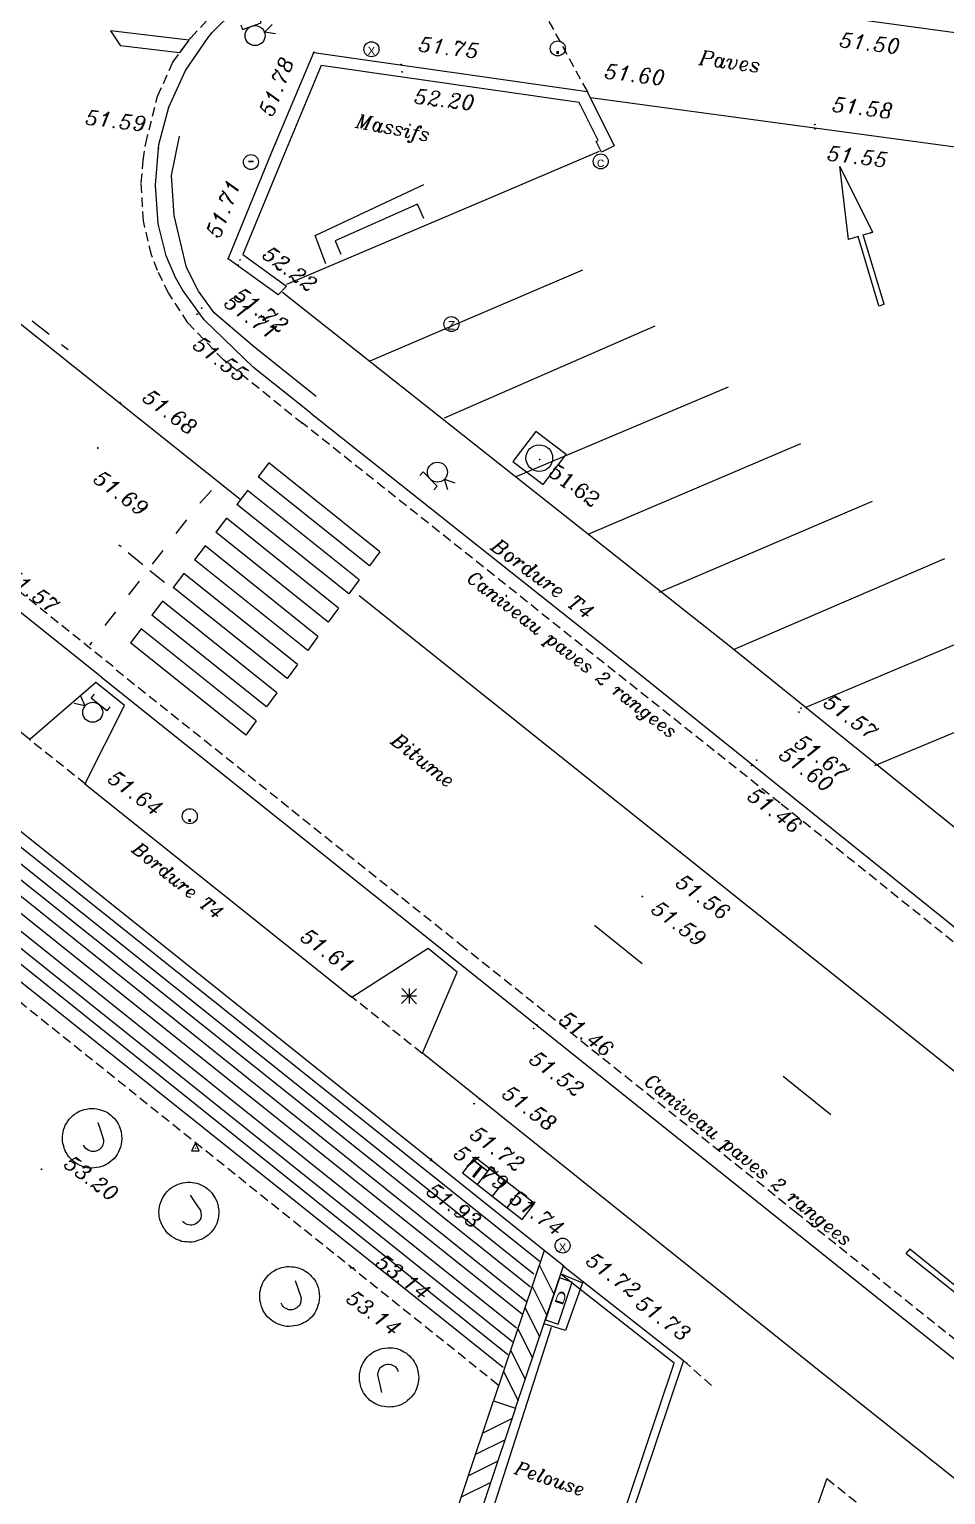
# Model space of a CAD drawing. Extents: x 661856 to 662117, y 6866905 to 6867165.
# Drawn here: x 662012.45 to 662036.92, y 6867055.48 to 6867094.59 of the extents above; entities that cross this region are included whole.
import ezdxf
from ezdxf.enums import TextEntityAlignment as Align

# ---------------------------------------------------------------- set-up
doc = ezdxf.new("R2010")
doc.units = 0
for name, pattern in [('CONTINU', [0]), ('DISCONTIN', [0.75, 0.5, -0.25]), ('HIDDEN', [0.375, 0.25, -0.125]), ('USTATION2', [1, 0.75, -0.25])]:
    doc.linetypes.add(name, pattern=pattern)
doc.layers.get('0').update_dxf_attribs({"linetype": 'CONTINUOUS'})
for name, color, linetype in [('ARBRES', 3, 'CONTINU'), ('BORDURE', 7, 'CONTINU'), ('CANEVAS_GEODES', 5, 'CONTINU'), ('CANIVEAU', 7, 'CONTINU'), ('CLOTURE', 7, 'CONTINU'), ('COTE_ALTI', 8, 'CONTINU'), ('ECLAIRAGE_PUBL', 3, 'CONTINU'), ('ESCALIER', 7, 'CONTINU'), ('FLECHAGE', 6, 'CONTINU'), ('LIGNE_DIVERS', 7, 'CONTINU'), ('MARQ-SOL', 6, 'CONTINU'), ('MOB-URB', 6, 'CONTINU'), ('MOB-URB_GLISSI', 6, 'CONTINU'), ('MUR', 7, 'CONTINU'), ('NOM_DE_VOIE', 7, 'CONTINU'), ('OBJET_ASSAINIS', 5, 'CONTINU'), ('OBJET_EAU', 4, 'CONTINU'), ('OBJET_GAZ', 2, 'CONTINU'), ('OBJET_SIGN_TRI', 6, 'CONTINU'), ('OBJET_TELECOM', 4, 'CONTINU'), ('PASSAGE_PIETON', 6, 'CONTINU'), ('SIGNAL-VERTICA', 6, 'CONTINU')]:
    doc.layers.add(name, color=color, linetype=linetype)
doc.styles.add('COMPLEX', font='COMPLEX')
doc.styles.add('ITALIC', font='italic.shx', dxfattribs={"height": 0.6})
doc.styles.get("Standard").update_dxf_attribs({"font": 'ARIALUNI.ttf', "height": 2})

# ---------------------------------------------------------------- blocks, each defined once
blk = doc.blocks.new('*X191')
at = {"layer": 'MUR', "color": 7, "linetype": 'CONTINU'}
for p, q in [((610664.676, 133567.084), (610665.072, 133566.302)), ((610664.489, 133566.513), (610664.886, 133565.731)), ((610664.303, 133565.943), (610664.7, 133565.161)), ((610664.116, 133565.373), (610664.513, 133564.591)), ((610663.93, 133564.802), (610664.327, 133564.02)), ((610663.744, 133564.232), (610664.14, 133563.45))]:
    blk.add_line(p, q, dxfattribs=at)
blk = doc.blocks.new('*X192')
at = {"layer": 'MUR', "color": 7, "linetype": 'CONTINU'}
for p, q in [((610663.988, 133562.976), (610663.204, 133562.577)), ((610663.803, 133562.406), (610663.018, 133562.007)), ((610663.617, 133561.835), (610662.832, 133561.436)), ((610663.431, 133561.265), (610662.646, 133560.866)), ((610663.245, 133560.694), (610662.461, 133560.295)), ((610663.059, 133560.124), (610662.275, 133559.725)), ((610662.873, 133559.553), (610662.089, 133559.154)), ((610662.688, 133558.983), (610661.903, 133558.584)), ((610662.502, 133558.412), (610661.717, 133558.013)), ((610662.316, 133557.842), (610661.531, 133557.443)), ((610662.13, 133557.271), (610661.346, 133556.872)), ((610661.944, 133556.701), (610661.16, 133556.302)), ((610661.758, 133556.13), (610660.974, 133555.731)), ((610661.573, 133555.56), (610660.788, 133555.161)), ((610661.387, 133554.989), (610660.602, 133554.588)), ((610661.202, 133554.42), (610660.42, 133554.017)), ((610661.019, 133553.849), (610660.237, 133553.445)), ((610660.837, 133553.277), (610660.055, 133552.873)), ((610660.655, 133552.705), (610659.873, 133552.302)), ((610660.472, 133552.134), (610659.69, 133551.73)), ((610660.29, 133551.562), (610659.508, 133551.158)), ((610660.108, 133550.991), (610659.326, 133550.587)), ((610659.925, 133550.419), (610659.143, 133550.015)), ((610659.743, 133549.847), (610658.961, 133549.444)), ((610659.561, 133549.276), (610658.779, 133548.872))]:
    blk.add_line(p, q, dxfattribs=at)
blk = doc.blocks.new('P20100')
for p, q in [((0, 0.994), (0, 0)), ((0.999, 0.994), (0, 0.994)), ((0.999, 0), (0.999, 0.994)), ((0, 0), (0.999, 0))]:
    blk.add_line(p, q)
blk.add_circle((0.496, 0.492), 0.35)
blk = doc.blocks.new('P30200')
at = {"color": 0}
blk.add_circle((0, 0), 0.05, dxfattribs=at)
blk.add_attdef('COTE30200', (0.3, -0.15), '', height=0.3)
blk = doc.blocks.new('P25100')
at = {"linetype": 'CONTINUOUS'}
for p, q in [((0.000151, 0.017909), (0.000151, -0.000871)), ((0.000151, 0.017909), (0.500962, 0.017909)), ((0.500962, 0.017909), (0.500962, 0.086771)), ((0.500962, 0.086771), (1.001772, -0.000871)), ((0.000151, -0.019652), (0.000151, -0.000871)), ((0.000151, -0.019652), (0.500962, -0.019652)), ((0.500962, -0.088513), (1.001772, -0.000871)), ((0.500962, -0.019652), (0.500962, -0.088513)), ((0.500962, -0.088513), (0.500962, -0.069733))]:
    blk.add_line(p, q, dxfattribs=at)
blk = doc.blocks.new('P24400', base_point=(1, 1))
blk.add_circle((1, 1), 1)
blk.add_text('.', height=2.58).set_placement((0.5, 0.25), (1.5, 0.25), align=Align.ALIGNED)
blk = doc.blocks.new('P30100')
at = {"color": 0}
blk.add_circle((0, 0), 0.05, dxfattribs=at)
blk.add_attdef('COTE30100', (0.3, 0.3), '', height=0.3)
blk = doc.blocks.new('P30300')
at = {"color": 0}
blk.add_circle((0, 0), 0.05, dxfattribs=at)
blk.add_attdef('COTE30300', (0.3, -0.6), '', height=0.3)
blk = doc.blocks.new('P30400')
at = {"color": 0}
blk.add_circle((0, 0), 0.05, dxfattribs=at)
blk.add_attdef('COTE30400', text='', height=0.3).set_placement((-0.3, 0.3), align=Align.RIGHT)
blk = doc.blocks.new('P23000')
at = {"color": 3}
for p, q in [((-1, 1), (1, -1)), ((1, 1), (-1, -1)), ((1, 0), (-1, 0)), ((0, 1), (0, -1))]:
    blk.add_line(p, q, dxfattribs=at)
blk = doc.blocks.new('P23800')
for p, q in [((0, 0.497), (0, 0)), ((0.999, 0.497), (0, 0.497)), ((0.999, 0), (0.999, 0.497)), ((0, 0), (0.999, 0))]:
    blk.add_line(p, q)
blk = doc.blocks.new('P23700')
blk.add_blockref('P23800', (0, 0))
blk.add_text('D', height=0.325).set_placement((0.419, 0.058))
blk = doc.blocks.new('P21900', base_point=(1, 1))
blk.add_circle((1, 1), 1)
blk.add_text('C', height=0.991).set_placement((0.5, 0.25), (1.5, 0.25), align=Align.ALIGNED)
blk = doc.blocks.new('SU321')
at = {"color": 0, "linetype": 'CONTINUOUS'}
for points in [[(0, 0.001), (0.002, 0.037), (0.004, 0.07), (0.011, 0.109), (0.023, 0.15), (0.035, 0.188), (0.051, 0.22), (0.068, 0.25), (0.088, 0.285), (0.115, 0.318), (0.138, 0.347), (0.167, 0.372), (0.202, 0.399), (0.236, 0.422), (0.278, 0.446), (0.312, 0.463), (0.348, 0.474), (0.391, 0.486), (0.436, 0.497), (0.481, 0.498), (0.526, 0.497), (0.567, 0.492), (0.612, 0.486), (0.654, 0.472), (0.69, 0.458), (0.729, 0.443), (0.768, 0.419), (0.802, 0.395), (0.828, 0.374), (0.856, 0.35), (0.881, 0.323), (0.903, 0.296), (0.923, 0.263), (0.943, 0.23), (0.958, 0.196), (0.976, 0.155), (0.987, 0.12), (0.993, 0.087), (0.998, 0.049), (0.998, 0.015), (0.999, -0.017), (0.997, -0.06), (0.987, -0.116), (0.972, -0.169), (0.954, -0.214), (0.931, -0.26), (0.903, -0.302), (0.879, -0.331), (0.841, -0.372), (0.812, -0.398), (0.779, -0.426), (0.738, -0.449), (0.696, -0.468), (0.661, -0.482), (0.62, -0.495), (0.582, -0.497), (0.549, -0.506), (0.504, -0.508), (0.461, -0.506), (0.412, -0.498), (0.374, -0.49), (0.327, -0.478), (0.293, -0.466), (0.263, -0.451), (0.237, -0.433), (0.211, -0.416), (0.186, -0.396), (0.16, -0.375), (0.123, -0.342), (0.103, -0.313), (0.083, -0.285), (0.064, -0.254), (0.045, -0.219), (0.027, -0.176), (0.015, -0.136), (0.004, -0.094), (0.001, -0.059), (0, -0.026), (-0.002, -0.001)], [(0.676, 0.218), (0.675, 0.083), (0.674, -0.09), (0.659, -0.127), (0.636, -0.167), (0.609, -0.199), (0.578, -0.213), (0.554, -0.226), (0.504, -0.232), (0.473, -0.231), (0.445, -0.225), (0.418, -0.212), (0.394, -0.196), (0.379, -0.18), (0.358, -0.16), (0.343, -0.133), (0.333, -0.101), (0.327, -0.068)]]:
    blk.add_lwpolyline(points, dxfattribs=at)
blk = doc.blocks.new('P21100', base_point=(1, 1))
blk.add_circle((1, 1), 1)
blk.add_text('-', height=2.15).set_placement((0.5, 0.25), (1.5, 0.25), align=Align.ALIGNED)
blk = doc.blocks.new('P21300', base_point=(1, 1))
blk.add_circle((1, 1), 1)
blk.add_text('X', height=1.07).set_placement((0.5, 0.25), (1.5, 0.25), align=Align.ALIGNED)
blk = doc.blocks.new('P22700', base_point=(1, 1))
blk.add_circle((1, 1), 1)
blk.add_text('Z', height=1.17).set_placement((0.5, 0.25), (1.5, 0.25), align=Align.ALIGNED)
blk = doc.blocks.new('P27600')
for points in [[(0, 0), (1, 0), (1, 0.4), (0, 0.4), (0, 0)], [(0.25, 0), (0.25, 0.4), (0.5, 0.4), (0.5, 0), (0.75, 0), (0.75, 0.4)]]:
    blk.add_lwpolyline(points)
blk.add_text('T', height=0.288964).set_placement((0.023187, 0.061513))
blk = doc.blocks.new('SU202')
at = {"color": 0, "linetype": 'CONTINUOUS'}
for points in [[(0.533, -0.133), (0.267, 0), (0.533, 0.133)], [(-0.267, -0.4), (-0.267, -0.267), (0.267, -0.267), (0.267, -0.4)]]:
    blk.add_lwpolyline(points, dxfattribs=at)
at = {"color": 0, "linetype": 'CONTINU'}
blk.add_circle((0, 0), 0.267, dxfattribs=at)
blk = doc.blocks.new('SU204')
at = {"color": 0, "linetype": 'CONTINUOUS'}
for points in [[(-0.267, 0.4), (-0.267, 0.267), (0.267, 0.267), (0.267, 0.4)], [(0.533, -0.133), (0.267, 0), (0.533, 0.133)]]:
    blk.add_lwpolyline(points, dxfattribs=at)
at = {"color": 0, "linetype": 'CONTINU'}
blk.add_circle((0, 0), 0.267, dxfattribs=at)
blk = doc.blocks.new('P26700')
blk.add_lwpolyline([(0, 0.65972), (-0.5, -0.34028), (0.5, -0.34028)], close=True)
blk.add_circle((0, 0), 0.01658)

msp = doc.modelspace()

# ---------------------------------------------------------------- linework, layer by layer
at = {"layer": 'BORDURE', "color": 7, "linetype": 'CONTINUOUS'}
for points in [[(661944.747, 6867123.777), (661952.165, 6867121.466), (661956.032, 6867120.263), (661957.015, 6867119.935), (661957.797, 6867119.532), (661957.919, 6867119.458), (661964.315, 6867115.543), (661968.619, 6867112.891), (661972.047, 6867110.707), (661974.119, 6867109.295), (661975.366, 6867108.395), (661976.588, 6867107.474), (661979.398, 6867105.27), (661990.01, 6867096.775), (662000.113, 6867088.709), (662007.273, 6867082.978), (662014.38, 6867077.305)], [(661956.687, 6867117.149), (661961.391, 6867114.36), (661961.799, 6867114.116), (661967.022, 6867110.971), (661970.678, 6867108.655), (661972.958, 6867107.09), (661973.352, 6867106.805), (661976.196, 6867104.624), (661977.771, 6867103.381), (661979.21, 6867102.093), (661981.603, 6867100.314), (661989.862, 6867096.595), (661993.012, 6867094.094), (661993.504, 6867090.832), (661997.514, 6867087.604), (662002.079, 6867083.946), (662004.075, 6867085.263), (662004.851, 6867084.644), (662003.998, 6867082.412), (662008.559, 6867078.753), (662012.467, 6867075.647), (662014.215, 6867077.159)], [(662019.97, 6867084.34), (662018.434, 6867085.561), (662017.122, 6867086.83), (662016.544, 6867087.635), (662016.357, 6867087.967), (662016.109, 6867088.543), (662015.894, 6867089.397), (662015.817, 6867090.427), (662015.897, 6867091.409), (662015.914, 6867091.51), (662016.177, 6867092.508), (662016.625, 6867093.486), (662017.226, 6867094.369), (662017.336, 6867094.499), (662017.94, 6867095.097), (662018.79, 6867095.707), (662019.701, 6867096.14), (662019.937, 6867096.22), (662020.679, 6867096.408), (662021.796, 6867096.533), (662022.821, 6867096.468), (662022.85, 6867096.464), (662023.628, 6867096.337)], [(662023.597, 6867096.363), (662034.685, 6867094.835), (662045.656, 6867093.341), (662057.851, 6867091.666), (662068.37, 6867090.197), (662075.257, 6867089.242), (662077.041, 6867088.819), (662077.448, 6867088.678), (662078.22, 6867088.361), (662079.347, 6867087.733), (662079.673, 6867087.495), (662080.166, 6867087.076), (662081.009, 6867086.171), (662081.71, 6867085.155), (662081.775, 6867085.044), (662082.16, 6867084.197), (662082.408, 6867083.257), (662082.428, 6867083.138), (662082.496, 6867082.236), (662082.402, 6867081.408)], [(662027.437, 6867092.762), (662038.812, 6867091.229), (662048.368, 6867089.948), (662059.353, 6867088.422), (662068.804, 6867087.116), (662075.393, 6867086.209), (662079.203, 6867082.172)], [(662022.985, 6867089.535), (662022.812, 6867089.915), (662020.619, 6867088.938), (662020.768, 6867088.586)], [(662079.232, 6867082.148), (662076.575, 6867073.666), (662073.056, 6867062.515), (662070.561, 6867054.585), (662063.948, 6867051.846), (662055.031, 6867058.946), (662044.68, 6867067.224), (662031.135, 6867078.135), (662019.207, 6867087.56)], [(662019.97, 6867084.34), (662028.748, 6867077.381), (662037.485, 6867070.361), (662047.931, 6867062.004), (662062.717, 6867050.182), (662063.936, 6867049.435), (662064.842, 6867049.084), (662064.865, 6867049.077), (662065.986, 6867048.829), (662067.108, 6867048.762), (662067.944, 6867048.819), (662068.272, 6867048.869), (662069.316, 6867049.143), (662070.303, 6867049.582), (662070.542, 6867049.719), (662071.226, 6867050.184), (662072.098, 6867050.96), (662072.767, 6867051.793), (662072.781, 6867051.815), (662073.315, 6867052.765), (662073.805, 6867053.998), (662073.852, 6867054.145), (662078.896, 6867070.166), (662082.407, 6867081.441)], [(662014.378, 6867077.3), (662023.995, 6867069.615), (662035.535, 6867060.395), (662042.186, 6867055.096), (662051.67, 6867047.504), (662060.773, 6867040.264), (662063.275, 6867038.262), (662064.554, 6867037.011), (662065.116, 6867036.28), (662065.245, 6867036.092), (662065.892, 6867034.937), (662066.179, 6867034.07), (662066.243, 6867033.678), (662066.279, 6867033.215), (662066.252, 6867031.957), (662066.043, 6867030.566), (662065.649, 6867029.072), (662063.446, 6867022.061), (662059.294, 6867008.866)], [(662060.771, 6867040.262), (662056.123, 6867040.756), (662050.766, 6867045.039), (662051.553, 6867047.322), (662050.787, 6867047.944), (662048.625, 6867046.749), (662041.956, 6867052.083), (662042.818, 6867054.293), (662042.021, 6867054.948), (662040.045, 6867053.617), (662033.182, 6867059.075), (662022.945, 6867067.263), (662023.872, 6867069.428), (662023.098, 6867070.063), (662021.062, 6867068.75), (662013.937, 6867074.442), (662014.993, 6867076.542), (662014.221, 6867077.164)], [(662026.666, 6867061.373), (662027.218, 6867061.135), (662026.763, 6867059.863), (662026.194, 6867060.045)], [(662026.383, 6867059.943), (662024.466, 6867053.994)]]:
    msp.add_lwpolyline(points, dxfattribs=at)
at = {"layer": 'BORDURE', "color": 7, "linetype": 'HIDDEN'}
for points in [[(662013.953, 6867074.446), (662012.456, 6867075.632)], [(662022.941, 6867067.258), (662021.046, 6867068.779)]]:
    msp.add_lwpolyline(points, dxfattribs=at)
at = {"layer": 'CANIVEAU', "color": 7, "linetype": 'HIDDEN'}
for points in [[(662014.689, 6867077.579), (662005.109, 6867085.252), (661993.351, 6867094.636), (661983.506, 6867102.52), (661978.865, 6867106.221), (661974.803, 6867109.334), (661974.025, 6867109.89), (661971.74, 6867111.443), (661970.392, 6867112.29), (661964.277, 6867116.006), (661958.963, 6867119.253), (661957.416, 6867120.107), (661956.88, 6867120.323), (661955.815, 6867120.675), (661955.711, 6867120.707), (661946.123, 6867123.709)], [(662019.755, 6867084.056), (662017.633, 6867085.767), (662016.683, 6867086.755), (662016.175, 6867087.536), (662015.87, 6867088.15), (662015.712, 6867088.567), (662015.499, 6867089.471), (662015.441, 6867090.49), (662015.489, 6867091.084), (662015.559, 6867091.54), (662015.876, 6867092.801), (662016.288, 6867093.709), (662016.765, 6867094.359), (662017.573, 6867095.233)], [(662061.31, 6867051.31), (662061.113, 6867051.025), (662047.945, 6867061.569), (662032.499, 6867073.936), (662019.735, 6867084.083)], [(662014.774, 6867077.496), (662023.955, 6867070.174), (662032.908, 6867063.033), (662044.079, 6867054.104), (662062.106, 6867039.715), (662061.869, 6867039.367)]]:
    msp.add_lwpolyline(points, dxfattribs=at)
at = {"layer": 'CLOTURE', "color": 7, "linetype": 'CONTINU'}
for points in [[(662027.666, 6867091.323), (662025.124, 6867090.24), (662019.319, 6867087.773)], [(662020.369, 6867088.331), (662020.087, 6867089.081), (662022.984, 6867090.445)]]:
    msp.add_lwpolyline(points, dxfattribs=at)
at = {"layer": 'ESCALIER', "color": 7, "linetype": 'CONTINUOUS'}
for points in [[(662000.02, 6867082.917), (662010.593, 6867074.488), (662026.195, 6867062.006)], [(661999.939, 6867082.597), (662009.588, 6867074.866), (662026.093, 6867061.711)], [(662025.921, 6867061.373), (662011.462, 6867072.91), (661999.847, 6867082.249)], [(661999.715, 6867081.93), (662011.139, 6867072.753), (662025.836, 6867061.028)], [(661999.5, 6867081.198), (662014.066, 6867069.521), (662025.607, 6867060.309)], [(662025.723, 6867060.628), (662011.801, 6867071.796), (661999.581, 6867081.531)], [(662025.459, 6867059.932), (662009.177, 6867072.948), (661999.354, 6867080.844)], [(661999.213, 6867080.462), (662009.425, 6867072.304), (662025.352, 6867059.569)], [(662025.226, 6867059.213), (662010.77, 6867070.796), (661999.089, 6867080.123)], [(661998.971, 6867079.747), (662010.476, 6867070.57), (662025.103, 6867058.889)]]:
    msp.add_lwpolyline(points, dxfattribs=at)
at = {"layer": 'LIGNE_DIVERS', "color": 7, "linetype": 'HIDDEN'}
for points in [[(662025.605, 6867096.113), (662027.343, 6867092.928)], [(662024.971, 6867058.409), (662009.985, 6867070.402), (661998.838, 6867079.325)], [(662029.916, 6867059.064), (662030.727, 6867058.342)], [(662033.739, 6867055.916), (662041.109, 6867050.062)]]:
    msp.add_lwpolyline(points, dxfattribs=at)
at = {"layer": 'LIGNE_DIVERS', "color": 7, "linetype": 'USTATION2'}
msp.add_lwpolyline([(662033.739, 6867055.916), (662032.066, 6867051.148), (662029.186, 6867042.566)], dxfattribs=at)
at = {"layer": 'MARQ-SOL', "color": 6, "linetype": 'CONTINUOUS'}
for points in [[(662018.068, 6867082.052), (662009.254, 6867089.073), (662001.285, 6867095.47), (661987.445, 6867106.545), (661981.307, 6867111.234), (661979.823, 6867112.274), (661978.504, 6867113.155), (661975.357, 6867115.102), (661971.849, 6867117.065), (661970.727, 6867117.657), (661967.899, 6867119.075), (661964.029, 6867120.847), (661960.803, 6867122.182), (661960.037, 6867122.48), (661955.884, 6867123.986), (661951.098, 6867125.552), (661950.674, 6867125.684), (661943.025, 6867127.995), (661936.909, 6867129.753), (661918.21, 6867135.046)], [(662021.553, 6867085.742), (662027.233, 6867088.166)], [(662012.532, 6867086.805), (662012.978, 6867086.448)], [(662029.151, 6867086.667), (662023.526, 6867084.207)], [(662013.313, 6867086.179), (662013.491, 6867086.038)], [(662025.452, 6867082.653), (662031.12, 6867085.046)], [(662033.043, 6867083.528), (662027.362, 6867081.106)], [(662029.275, 6867079.569), (662034.964, 6867081.994)], [(662016.645, 6867081.494), (662016.363, 6867081.129)], [(662016.013, 6867080.677), (662015.731, 6867080.313)], [(662036.887, 6867080.46), (662031.244, 6867078.029)], [(662015.381, 6867079.861), (662015.099, 6867079.497)], [(662021.26, 6867079.479), (662035.109, 6867068.412), (662061.56, 6867047.271)], [(662014.75, 6867079.045), (662014.467, 6867078.68)], [(662033.161, 6867076.49), (662038.913, 6867078.909)], [(662014.118, 6867078.229), (662014.057, 6867078.15)], [(662040.807, 6867077.347), (662035.017, 6867074.936)], [(662028.815, 6867069.654), (662027.54, 6867070.675)], [(662033.851, 6867065.621), (662032.576, 6867066.641)]]:
    msp.add_lwpolyline(points, dxfattribs=at)
at = {"layer": 'MARQ-SOL', "color": 6, "linetype": 'DISCONTIN'}
for points in [[(662017.313, 6867082.28), (662017.002, 6867081.94)], [(662016.06, 6867079.822), (662014.844, 6867080.821)]]:
    msp.add_lwpolyline(points, dxfattribs=at)
at = {"layer": 'MOB-URB_GLISSI', "color": 6, "linetype": 'CONTINU'}
for points in [[(662016.319, 6867089.613), (662016.251, 6867090.688), (662016.458, 6867091.733)], [(662020.106, 6867084.789), (662018.47, 6867086.098)]]:
    msp.add_lwpolyline(points, dxfattribs=at)
at = {"layer": 'MOB-URB_GLISSI', "color": 6, "linetype": 'CONTINUOUS'}
msp.add_lwpolyline([(662018.47, 6867086.098), (662017.387, 6867087.017), (662016.965, 6867087.599), (662016.645, 6867088.23), (662016.319, 6867089.613)], dxfattribs=at)
at = {"layer": 'MUR', "color": 7, "linetype": 'CONTINUOUS'}
for points in [[(662019.319, 6867087.73), (662019.095, 6867087.498), (662017.758, 6867088.464), (662018.921, 6867091.289), (662020.047, 6867093.97), (662027.343, 6867092.928), (662028.064, 6867091.473), (662027.731, 6867091.305), (662027.587, 6867091.591), (662027.637, 6867091.616), (662027.132, 6867092.635), (662020.246, 6867093.619), (662019.216, 6867091.167), (662018.149, 6867088.576), (662019.319, 6867087.73)], [(662026.71, 6867061.592), (662026.194, 6867062.004), (662024.845, 6867057.993)], [(662026.715, 6867061.582), (662029.916, 6867059.064), (662027.781, 6867052.713), (662024.156, 6867053.882)], [(662024.221, 6867054.085), (662027.646, 6867052.98), (662029.668, 6867058.991), (662026.648, 6867061.364)], [(662025.432, 6867057.795), (662026.71, 6867061.592)], [(662019.926, 6867043.194), (662021.896, 6867049.193), (662024.845, 6867057.992)], [(662024.845, 6867057.992), (662025.435, 6867057.795), (662022.486, 6867048.996), (662020.517, 6867043)]]:
    msp.add_lwpolyline(points, dxfattribs=at)
at = {"layer": 'PASSAGE_PIETON', "color": 6, "linetype": 'CONTINU'}
for p, q in [((662016.714, 6867094.293), (662014.616, 6867094.544)), ((662014.616, 6867094.544), (662014.889, 6867094.143)), ((662016.458, 6867093.961), (662014.889, 6867094.143)), ((662016.714, 6867094.293), (662016.458, 6867093.961)), ((662018.85, 6867083.018), (662018.565, 6867082.648)), ((662021.809, 6867080.647), (662018.85, 6867083.018)), ((662021.534, 6867080.271), (662018.565, 6867082.648)), ((662018.281, 6867082.279), (662017.996, 6867081.909)), ((662021.259, 6867079.894), (662018.281, 6867082.279)), ((662020.984, 6867079.518), (662017.996, 6867081.909)), ((662017.712, 6867081.54), (662017.428, 6867081.17)), ((662020.709, 6867079.141), (662017.712, 6867081.54)), ((662020.434, 6867078.765), (662017.428, 6867081.17)), ((662017.143, 6867080.801), (662016.859, 6867080.431)), ((662019.884, 6867078.012), (662016.859, 6867080.431)), ((662020.159, 6867078.388), (662017.143, 6867080.801)), ((662021.809, 6867080.647), (662021.534, 6867080.271)), ((662016.574, 6867080.062), (662016.29, 6867079.692)), ((662019.609, 6867077.635), (662016.574, 6867080.062)), ((662019.334, 6867077.259), (662016.29, 6867079.692)), ((662021.259, 6867079.894), (662020.984, 6867079.518)), ((662016.006, 6867079.323), (662015.721, 6867078.953)), ((662019.059, 6867076.882), (662016.006, 6867079.323)), ((662018.784, 6867076.506), (662015.721, 6867078.953)), ((662020.709, 6867079.141), (662020.434, 6867078.765)), ((662015.437, 6867078.584), (662015.153, 6867078.214)), ((662018.508, 6867076.129), (662015.437, 6867078.584)), ((662018.233, 6867075.753), (662015.153, 6867078.214)), ((662020.159, 6867078.388), (662019.884, 6867078.012)), ((662019.609, 6867077.635), (662019.334, 6867077.259)), ((662019.059, 6867076.882), (662018.784, 6867076.506)), ((662018.508, 6867076.129), (662018.233, 6867075.753))]:
    msp.add_line(p, q, dxfattribs=at)

# ---------------------------------------------------------------- block references
at = {"layer": 'ARBRES', "color": 3, "linetype": 'CONTINU', "xscale": 0.1999999999095632, "yscale": 0.1999999999095632, "rotation": 359.5109626559351}
msp.add_blockref('P23000', (662022.591, 6867068.788), dxfattribs=at)
at = {"layer": 'CANEVAS_GEODES', "color": 5, "linetype": 'CONTINU', "xscale": 0.1999999999095632, "yscale": 0.1999999999095632, "rotation": 359.5109626559351}
msp.add_blockref('P26700', (662016.886, 6867064.73), dxfattribs=at)
at = {"layer": 'COTE_ALTI', "color": 8}
ref = msp.add_blockref('P30300', (662033.762, 6867094.957, 51.495), dxfattribs=dict(at, xscale=0.2000000000407666, yscale=0.2000000000407666, rotation=353.2109651815743))
ref.add_attrib('COTE30300', '51.50', (662034.065, 6867094.115, 51.495), dxfattribs={"color": 8, "height": 0.4, "rotation": 353.211, "style": 'ITALIC'})
ref = msp.add_blockref('P30100', (662022.38, 6867093.646, 51.753), dxfattribs=dict(at, xscale=0.2000000000407666, yscale=0.2000000000407666, rotation=353.2109651815743))
ref.add_attrib('COTE30100', '51.75', (662022.825, 6867093.996, 51.753), dxfattribs={"color": 8, "height": 0.4, "rotation": 353.211, "style": 'ITALIC'})
ref = msp.add_blockref('P30400', (662020.047, 6867093.97, 51.776), dxfattribs=dict(at, xscale=0.2000000003061012, yscale=0.2000000003061012, rotation=68.81096330459397))
ref.add_attrib('COTE30400', '51.78', dxfattribs={"color": 8, "height": 0.4, "rotation": 68.811, "style": 'ITALIC'}).set_placement((662019.53, 6867093.742, 51.776), align=Align.RIGHT)
ref = msp.add_blockref('P30300', (662022.403, 6867093.45, 52.2), dxfattribs=dict(at, xscale=0.2000000000407666, yscale=0.2000000000407666, rotation=353.2109651815743))
ref.add_attrib('COTE30300', '52.20', (662022.705, 6867092.608, 52.2), dxfattribs={"color": 8, "height": 0.4, "rotation": 353.211, "style": 'ITALIC'})
ref = msp.add_blockref('P30100', (662027.343, 6867092.928, 51.596), dxfattribs=dict(at, xscale=0.2000000000407666, yscale=0.2000000000407666, rotation=353.2109651815743))
ref.add_attrib('COTE30100', '51.60', (662027.788, 6867093.278, 51.596), dxfattribs={"color": 8, "height": 0.4, "rotation": 353.211, "style": 'ITALIC'})
ref = msp.add_blockref('P30100', (662033.423, 6867092.042, 51.58), dxfattribs=dict(at, xscale=0.2000000000407666, yscale=0.2000000000407666, rotation=353.2109651815743))
ref.add_attrib('COTE30100', '51.58', (662033.868, 6867092.392, 51.58), dxfattribs={"color": 8, "height": 0.4, "rotation": 353.211, "style": 'ITALIC'})
ref = msp.add_blockref('P30400', (662015.897, 6867091.409, 51.595), dxfattribs=dict(at, xscale=0.2000000000407666, yscale=0.2000000000407666, rotation=353.2109651815743))
ref.add_attrib('COTE30400', '51.59', dxfattribs={"color": 8, "height": 0.4, "rotation": 353.211, "style": 'ITALIC'}).set_placement((662015.547, 6867091.854, 51.595), align=Align.RIGHT)
ref = msp.add_blockref('P30300', (662033.429, 6867091.932, 51.548), dxfattribs=dict(at, xscale=0.2000000000407666, yscale=0.2000000000407666, rotation=353.2109651815743))
ref.add_attrib('COTE30300', '51.55', (662033.732, 6867091.09, 51.548), dxfattribs={"color": 8, "height": 0.4, "rotation": 353.211, "style": 'ITALIC'})
ref = msp.add_blockref('P30100', (662017.758, 6867088.464, 51.713), dxfattribs=dict(at, xscale=0.2000000003061012, yscale=0.2000000003061012, rotation=68.81096330459397))
ref.add_attrib('COTE30100', '51.71', (662017.53, 6867088.982, 51.713), dxfattribs={"color": 8, "height": 0.4, "rotation": 68.811, "style": 'ITALIC'})
ref = msp.add_blockref('P30100', (662018.077, 6867088.431, 52.216), dxfattribs=dict(at, xscale=0.2000000001091808, yscale=0.2000000001091808, rotation=323.5109659918188))
ref.add_attrib('COTE30100', '52.22', (662018.636, 6867088.514, 52.216), dxfattribs={"color": 8, "height": 0.4, "rotation": 323.511, "style": 'ITALIC'})
ref = msp.add_blockref('P30300', (662018.023, 6867088.298, 51.718), dxfattribs=dict(at, xscale=0.2000000001091808, yscale=0.2000000001091808, rotation=323.5109659918188))
ref.add_attrib('COTE30300', '51.72', (662017.868, 6867087.417, 51.718), dxfattribs={"color": 8, "height": 0.4, "rotation": 323.511, "style": 'ITALIC'})
ref = msp.add_blockref('P30100', (662017.054, 6867087.144, 51.706), dxfattribs=dict(at, xscale=0.2000000001091808, yscale=0.2000000001091808, rotation=323.5109659918188))
ref.add_attrib('COTE30100', '51.71', (662017.613, 6867087.228, 51.706), dxfattribs={"color": 8, "height": 0.4, "rotation": 323.511, "style": 'ITALIC'})
ref = msp.add_blockref('P30300', (662016.935, 6867086.986, 51.554), dxfattribs=dict(at, xscale=0.2000000001091808, yscale=0.2000000001091808, rotation=323.5109659918188))
ref.add_attrib('COTE30300', '51.55', (662016.781, 6867086.105, 51.554), dxfattribs={"color": 8, "height": 0.4, "rotation": 323.511, "style": 'ITALIC'})
ref = msp.add_blockref('P30100', (662014.878, 6867084.616, 51.685), dxfattribs=dict(at, xscale=0.2000000001091808, yscale=0.2000000001091808, rotation=323.5109659918188))
ref.add_attrib('COTE30100', '51.68', (662015.437, 6867084.699, 51.685), dxfattribs={"color": 8, "height": 0.4, "rotation": 323.511, "style": 'ITALIC'})
ref = msp.add_blockref('P30300', (662014.281, 6867083.413, 51.693), dxfattribs=dict(at, xscale=0.2000000001091808, yscale=0.2000000001091808, rotation=323.5109659918188))
ref.add_attrib('COTE30300', '51.69', (662014.127, 6867082.532, 51.693), dxfattribs={"color": 8, "height": 0.4, "rotation": 323.511, "style": 'ITALIC'})
ref = msp.add_blockref('P30200', (662026.075, 6867083.104, 51.62), dxfattribs=dict(at, xscale=0.2000000001091808, yscale=0.2000000001091808, rotation=323.5109659918188))
ref.add_attrib('COTE30200', '51.62', (662026.277, 6867082.705, 51.62), dxfattribs={"color": 8, "height": 0.4, "rotation": 323.511, "style": 'COMPLEX'})
ref = msp.add_blockref('P30100', (662011.199, 6867079.846, 51.565), dxfattribs=dict(at, xscale=0.2000000001091808, yscale=0.2000000001091808, rotation=323.5109659918188))
ref.add_attrib('COTE30100', '51.57', (662011.759, 6867079.93, 51.565), dxfattribs={"color": 8, "height": 0.4, "rotation": 323.511, "style": 'ITALIC'})
ref = msp.add_blockref('P30100', (662033.055, 6867076.474, 51.573), dxfattribs=dict(at, xscale=0.2000000001091808, yscale=0.2000000001091808, rotation=323.5109659918188))
ref.add_attrib('COTE30100', '51.57', (662033.615, 6867076.558, 51.573), dxfattribs={"color": 8, "height": 0.4, "rotation": 323.511, "style": 'ITALIC'})
ref = msp.add_blockref('P30300', (662032.995, 6867076.368, 51.671), dxfattribs=dict(at, xscale=0.2000000001091808, yscale=0.2000000001091808, rotation=323.5109659918188))
ref.add_attrib('COTE30300', '51.67', (662032.841, 6867075.487, 51.671), dxfattribs={"color": 8, "height": 0.4, "rotation": 323.511, "style": 'ITALIC'})
ref = msp.add_blockref('P30100', (662031.868, 6867075.083, 51.6), dxfattribs=dict(at, xscale=0.2000000001091808, yscale=0.2000000001091808, rotation=323.5109659918188))
ref.add_attrib('COTE30100', '51.60', (662032.428, 6867075.167, 51.6), dxfattribs={"color": 8, "height": 0.4, "rotation": 323.511, "style": 'ITALIC'})
ref = msp.add_blockref('P30300', (662031.741, 6867074.944, 51.464), dxfattribs=dict(at, xscale=0.2000000001091808, yscale=0.2000000001091808, rotation=323.5109659918188))
ref.add_attrib('COTE30300', '51.46', (662031.587, 6867074.063, 51.464), dxfattribs={"color": 8, "height": 0.4, "rotation": 323.511, "style": 'ITALIC'})
ref = msp.add_blockref('P30100', (662013.953, 6867074.446, 51.64), dxfattribs=dict(at, xscale=0.2000000001091808, yscale=0.2000000001091808, rotation=323.5109659918188))
ref.add_attrib('COTE30100', '51.64', (662014.513, 6867074.53, 51.64), dxfattribs={"color": 8, "height": 0.4, "rotation": 323.511, "style": 'ITALIC'})
ref = msp.add_blockref('P30300', (662029.824, 6867072.636, 51.562), dxfattribs=dict(at, xscale=0.2000000001091808, yscale=0.2000000001091808, rotation=323.5109659918188))
ref.add_attrib('COTE30300', '51.56', (662029.67, 6867071.755, 51.562), dxfattribs={"color": 8, "height": 0.4, "rotation": 323.511, "style": 'ITALIC'})
ref = msp.add_blockref('P30200', (662028.817, 6867071.445, 51.586), dxfattribs=dict(at, xscale=0.2000000001091808, yscale=0.2000000001091808, rotation=323.5109659918188))
ref.add_attrib('COTE30200', '51.59', (662029.02, 6867071.047, 51.586), dxfattribs={"color": 8, "height": 0.4, "rotation": 323.511, "style": 'ITALIC'})
ref = msp.add_blockref('P30400', (662021.046, 6867068.779, 51.607), dxfattribs=dict(at, xscale=0.2000000001091808, yscale=0.2000000001091808, rotation=323.5109659918188))
ref.add_attrib('COTE30400', '51.61', dxfattribs={"color": 8, "height": 0.4, "rotation": 323.511, "style": 'ITALIC'}).set_placement((662020.962, 6867069.338, 51.607), align=Align.RIGHT)
ref = msp.add_blockref('P30100', (662026, 6867068.018, 51.455), dxfattribs=dict(at, xscale=0.2000000001091808, yscale=0.2000000001091808, rotation=323.5109659918188))
ref.add_attrib('COTE30100', '51.46', (662026.559, 6867068.102, 51.455), dxfattribs={"color": 8, "height": 0.4, "rotation": 323.511, "style": 'ITALIC'})
ref = msp.add_blockref('P30300', (662025.915, 6867067.922, 51.52), dxfattribs=dict(at, xscale=0.2000000001091808, yscale=0.2000000001091808, rotation=323.5109659918188))
ref.add_attrib('COTE30300', '51.52', (662025.761, 6867067.041, 51.52), dxfattribs={"color": 8, "height": 0.4, "rotation": 323.511, "style": 'ITALIC'})
ref = msp.add_blockref('P30100', (662024.476, 6867066.04, 51.578), dxfattribs=dict(at, xscale=0.2000000001091808, yscale=0.2000000001091808, rotation=323.5109659918188))
ref.add_attrib('COTE30100', '51.58', (662025.035, 6867066.124, 51.578), dxfattribs={"color": 8, "height": 0.4, "rotation": 323.511, "style": 'ITALIC'})
ref = msp.add_blockref('P30300', (662024.329, 6867065.918, 51.717), dxfattribs=dict(at, xscale=0.2000000001091808, yscale=0.2000000001091808, rotation=323.5109659918188))
ref.add_attrib('COTE30300', '51.72', (662024.175, 6867065.037, 51.717), dxfattribs={"color": 8, "height": 0.4, "rotation": 323.511, "style": 'ITALIC'})
ref = msp.add_blockref('P30100', (662012.78, 6867064.168, 53.199), dxfattribs=dict(at, xscale=0.2000000001091808, yscale=0.2000000001091808, rotation=323.5109659918188))
ref.add_attrib('COTE30100', '53.20', (662013.34, 6867064.252, 53.199), dxfattribs={"color": 8, "height": 0.4, "rotation": 323.511, "style": 'ITALIC'})
ref = msp.add_blockref('P30300', (662023.173, 6867064.407, 51.928), dxfattribs=dict(at, xscale=0.2000000001091808, yscale=0.2000000001091808, rotation=323.5109659918188))
ref.add_attrib('COTE30300', '51.93', (662023.019, 6867063.526, 51.928), dxfattribs={"color": 8, "height": 0.4, "rotation": 323.511, "style": 'ITALIC'})
ref = msp.add_blockref('P30100', (662023.183, 6867064.441, 51.791), dxfattribs=dict(at, xscale=0.2000000001091808, yscale=0.2000000001091808, rotation=323.5109659918188))
ref.add_attrib('COTE30100', '51.79', (662023.743, 6867064.525, 51.791), dxfattribs={"color": 8, "height": 0.4, "rotation": 323.511, "style": 'ITALIC'})
ref = msp.add_blockref('P30200', (662025.029, 6867063.721, 51.744), dxfattribs=dict(at, xscale=0.2000000001091808, yscale=0.2000000001091808, rotation=323.5109659918188))
ref.add_attrib('COTE30200', '51.74', (662025.232, 6867063.323, 51.744), dxfattribs={"color": 8, "height": 0.4, "rotation": 323.511, "style": 'ITALIC'})
ref = msp.add_blockref('P30100', (662021.104, 6867061.536, 53.137), dxfattribs=dict(at, xscale=0.2000000001091808, yscale=0.2000000001091808, rotation=323.5109659918188))
ref.add_attrib('COTE30100', '53.14', (662021.664, 6867061.619, 53.137), dxfattribs={"color": 8, "height": 0.4, "rotation": 323.511, "style": 'ITALIC'})
ref = msp.add_blockref('P30100', (662026.715, 6867061.582, 51.723), dxfattribs=dict(at, xscale=0.2000000001091808, yscale=0.2000000001091808, rotation=323.5109659918188))
ref.add_attrib('COTE30100', '51.72', (662027.274, 6867061.666, 51.723), dxfattribs={"color": 8, "height": 0.4, "rotation": 323.511, "style": 'ITALIC'})
ref = msp.add_blockref('P30300', (662021.031, 6867061.539, 53.137), dxfattribs=dict(at, xscale=0.2000000001091808, yscale=0.2000000001091808, rotation=323.5109659918188))
ref.add_attrib('COTE30300', '53.14', (662020.877, 6867060.658, 53.137), dxfattribs={"color": 8, "height": 0.4, "rotation": 323.511, "style": 'ITALIC'})
ref = msp.add_blockref('P30400', (662030, 6867058.992, 51.727), dxfattribs=dict(at, xscale=0.2000000001091808, yscale=0.2000000001091808, rotation=323.5109659918188))
ref.add_attrib('COTE30400', '51.73', dxfattribs={"color": 8, "height": 0.4, "rotation": 323.511, "style": 'ITALIC'}).set_placement((662029.916, 6867059.551, 51.727), align=Align.RIGHT)
at = {"layer": 'ECLAIRAGE_PUBL', "color": 3, "linetype": 'CONTINU', "xscale": 0.1999999999095632, "yscale": 0.1999999999095632, "rotation": 359.5109626559351}
for p in [(662021.587, 6867094.053), (662026.689, 6867062.13)]:
    msp.add_blockref('P21300', p, dxfattribs=at)
at = {"layer": 'FLECHAGE', "color": 6, "linetype": 'CONTINU'}
for p, xscale, yscale, rotation in [((662035.199, 6867087.227), 3.856879000046233, 3.856879000046233, 106.7807627088173), ((662035.912, 6867061.985), 4.0128640000097, 4.0128640000097, 321.3216627085478)]:
    msp.add_blockref('P25100', p, dxfattribs=dict(at, xscale=xscale, yscale=yscale, rotation=rotation))
at = {"layer": 'MOB-URB', "color": 6, "linetype": 'CONTINU'}
for name, p, xscale, yscale, rotation in [('P24400', (662026.561, 6867094.075), 0.1999999999095632, 0.1999999999095632, 359.5109626559351), ('P24400', (662016.736, 6867073.588), 0.1999999999095632, 0.1999999999095632, 359.5109626559351), ('SU321', (662013.379, 6867064.751), 1.580924999853247, 1.580924999853247, 18.59920270495152), ('SU321', (662016.052, 6867062.584), 1.589993999997331, 1.589993999997331, 34.16056271146795), ('SU321', (662018.645, 6867060.529), 1.590085000095675, 1.590085000095675, 18.56125271677271), ('P23700', (662026.569, 6867060.034), 1.183658999764948, 0.7128336001977935, 71.39756270777559), ('SU321', (662022.826, 6867058.779), 1.578368999815627, 1.578368999815627, 192.6579626965951)]:
    msp.add_blockref(name, p, dxfattribs=dict(at, xscale=xscale, yscale=yscale, rotation=rotation))
at = {"layer": 'MUR', "color": 7, "linetype": 'CONTINU', "rotation": 359.5109627095217}
for name in ['*X191', '*X192']:
    msp.add_blockref(name, (50243.611, 6738711.553), dxfattribs=at)
at = {"layer": 'OBJET_ASSAINIS', "color": 5, "linetype": 'CONTINU', "xscale": 1.015609000197814, "yscale": 1.015609000197814, "rotation": 322.8779626888888}
msp.add_blockref('P20100', (662025.364, 6867083.05), dxfattribs=at)
at = {"layer": 'OBJET_EAU', "color": 4, "linetype": 'CONTINU', "xscale": 0.1999999999095632, "yscale": 0.1999999999095632, "rotation": 359.5109626559351}
msp.add_blockref('P21100', (662018.37, 6867091.042), dxfattribs=at)
at = {"layer": 'OBJET_GAZ', "color": 2, "linetype": 'CONTINU', "xscale": 0.1999999999095632, "yscale": 0.1999999999095632, "rotation": 359.5109626559351}
msp.add_blockref('P22700', (662023.722, 6867086.721), dxfattribs=at)
at = {"layer": 'OBJET_SIGN_TRI', "color": 6, "linetype": 'CONTINU'}
for name, p, rotation in [('SU204', (662018.479, 6867094.417), 19.18024270430081), ('SU202', (662023.347, 6867082.769), 314.3486626979289), ('SU202', (662014.144, 6867076.362), 140.8511627226525)]:
    msp.add_blockref(name, p, dxfattribs=dict(at, rotation=rotation))
at = {"layer": 'OBJET_TELECOM', "color": 4, "linetype": 'CONTINU', "xscale": 2.020338000101743, "yscale": 1.336485999773421, "rotation": 321.971762707983}
msp.add_blockref('P27600', (662024.015, 6867064.074), dxfattribs=at)
at = {"layer": 'SIGNAL-VERTICA', "color": 6, "linetype": 'CONTINU', "xscale": 0.1999999999095632, "yscale": 0.1999999999095632, "rotation": 359.5109626559351}
msp.add_blockref('P21900', (662027.706, 6867091.06), dxfattribs=at)

# ---------------------------------------------------------------- texts
at = {"layer": 'NOM_DE_VOIE', "color": 7, "style": 'ITALIC'}
for s, height, rotation, p in [('Paves                                                                          ', 0.38526, 352.0367, (662030.316, 6867093.65)), ('Massifs                                                                        ', 0.36637, 348.7899, (662021.146, 6867091.974)), ('Bordure T4                                                                     ', 0.38386, 323.6385, (662024.748, 6867080.725)), ('Caniveau paves 2 rangees', 0.35041, 322.2832, (662024.106, 6867079.881)), ('Bitume                                                                         ', 0.36863, 321.9301, (662022.08, 6867075.545)), ('Bordure T4', 0.3495, 321.1151, (662015.17, 6867072.655)), ('Caniveau paves 2 rangees', 0.35155, 320.9509, (662028.844, 6867066.465)), ('Pelouse', 0.3504, 341.4415, (662025.379, 6867056.059))]:
    msp.add_text(s, height=height, rotation=rotation, dxfattribs=at).set_placement(p)

doc.saveas('drawing.dxf')
